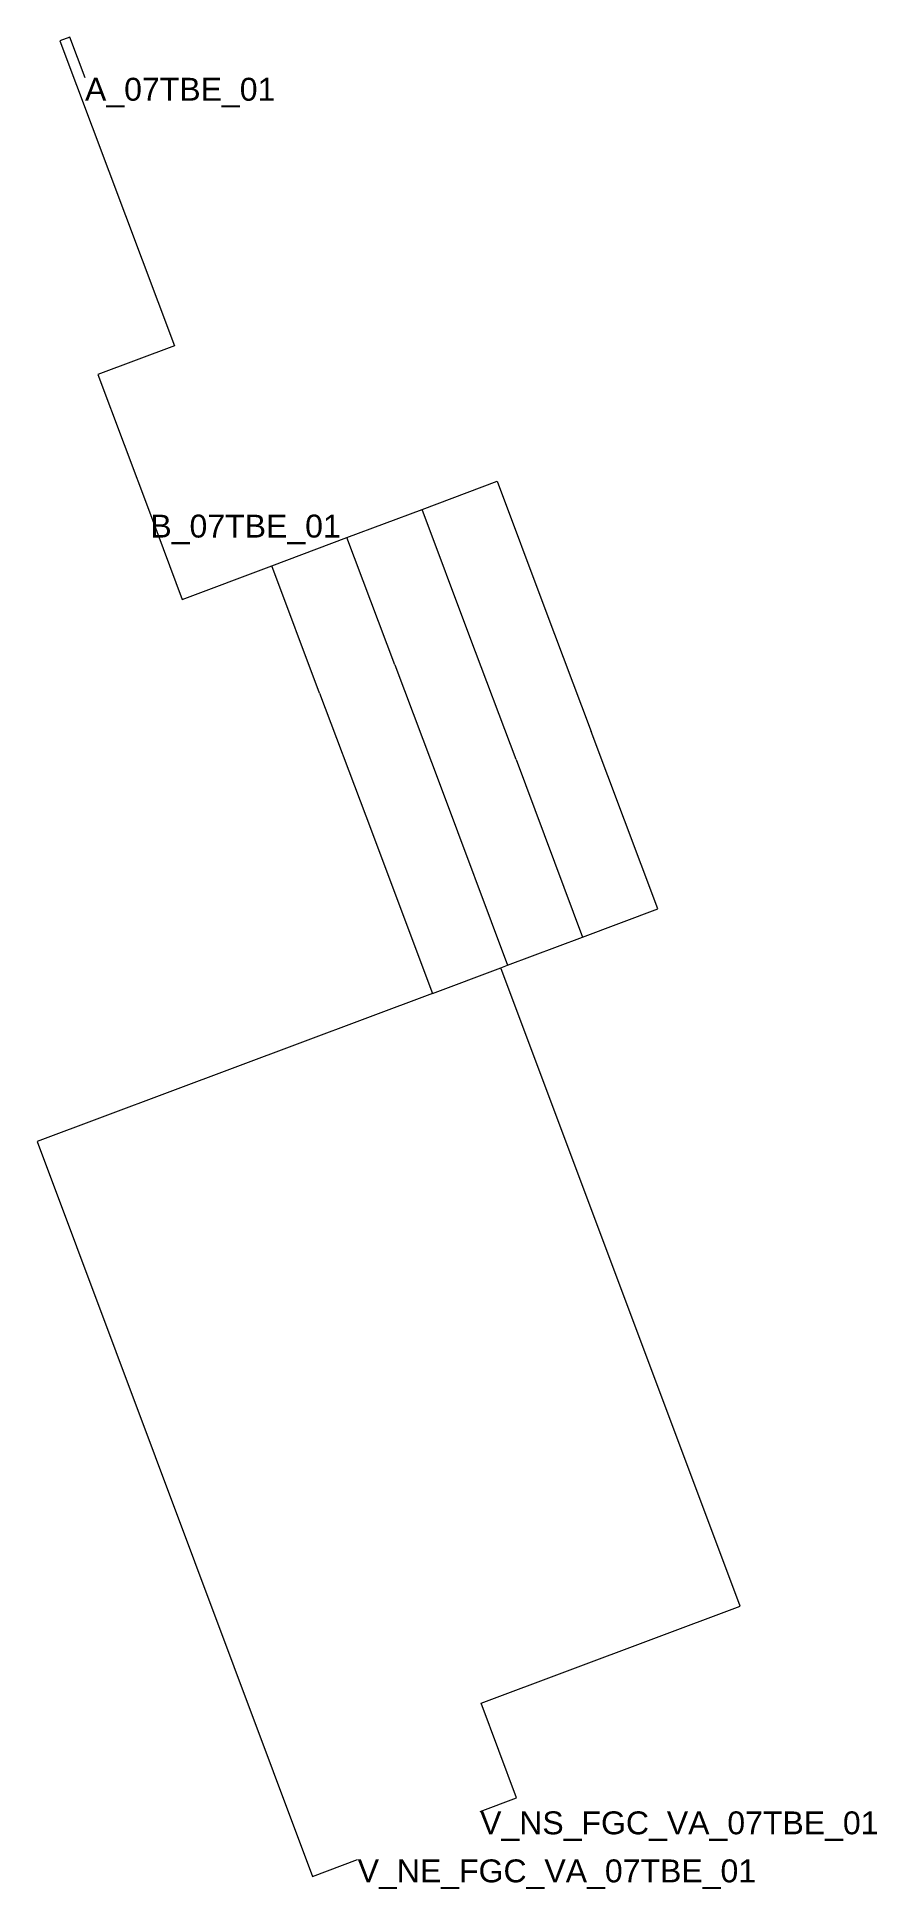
# Model space of a CAD drawing. Header units: metres. Extents: x 427879.2 to 427897.6, y 4584584.5 to 4584624.9.
import ezdxf
from ezdxf.enums import TextEntityAlignment as Align

# ---------------------------------------------------------------- set-up
doc = ezdxf.new("R2010")
doc.units = ezdxf.units.M
doc.header["$MEASUREMENT"] = 0
for name, color, linetype, lineweight, true_color in [('01_A_AccesTren_t', 40, 'Continuous', 0, 0xffd600), ('01_C_AccesExt_t', 251, 'Continuous', 0, 0x646464), ('01_I_Ascensor_l', 251, 'Continuous', 0, 0x646464), ('01_I_BarreraTarifaria_t', 251, 'Continuous', 0, 0x646464), ('01_I_Horitzontal_l', 251, 'Continuous', 0, 0x646464), ('01_I_HoritzontalSUnic_l', 251, 'Continuous', 0, 0x646464)]:
    doc.layers.add(name, color=color, linetype=linetype, lineweight=lineweight, true_color=true_color)
doc.styles.add('Style-Arial', font='arial.ttf')

msp = doc.modelspace()

# ---------------------------------------------------------------- linework, layer by layer
at = {"layer": '01_I_Ascensor_l'}
for p, q in [((427879.935504, 4584624.910082), (427879.722065, 4584624.830038, -10)), ((427890.305383, 4584612.436755, -10), (427891.316464, 4584609.755643, -30)), ((427889.677857, 4584609.141254, -30), (427888.666776, 4584611.822366, -10)), ((427887.028169, 4584611.207978, -10), (427888.03925, 4584608.526866, -30)), ((427885.389611, 4584610.593589, -10), (427886.400643, 4584607.912478, -30))]:
    msp.add_line(p, q, dxfattribs=at)
at = {"layer": '01_I_Horitzontal_l'}
for p, q in [((427880.269077, 4584624.020604), (427879.935504, 4584624.910082)), ((427885.986145, 4584613.986883, -10), (427887.624603, 4584614.601339, -10)), ((427888.666776, 4584611.822366, -10), (427887.624603, 4584614.601339, -10)), ((427884.347622, 4584613.372403, -10), (427885.986145, 4584613.986883, -10)), ((427887.028169, 4584611.207978, -10), (427885.986147, 4584613.986877, -10)), ((427885.389611, 4584610.593589, -10), (427884.3476, 4584613.37246, -10)), ((427889.677857, 4584609.141254, -30), (427891.130353, 4584605.267531, -30)), ((427888.03925, 4584608.526866, -30), (427889.491754, 4584604.65312, -30)), ((427886.400643, 4584607.912478, -30), (427887.853155, 4584604.038709, -30)), ((427889.491754, 4584604.65312, -30), (427891.130353, 4584605.267531, -30)), ((427887.853155, 4584604.038709, -30), (427889.343272, 4584604.597445, -30)), ((427889.343272, 4584604.597445, -30), (427889.491754, 4584604.65312, -30))]:
    msp.add_line(p, q, dxfattribs=at)
at = {"layer": '01_I_Horitzontal_l', "flags": 128}
for points, elevation in [([(427879.722065, 4584624.830038), (427882.220194, 4584618.168733), (427880.549838, 4584617.542315), (427881.695834, 4584614.486498)], -10), ([(427887.624603, 4584614.601339), (427889.263169, 4584615.215836), (427890.305383, 4584612.436755)], -10), ([(427881.695834, 4584614.486498), (427882.389092, 4584612.637913), (427884.347622, 4584613.372403)], -10), ([(427891.130353, 4584605.267531), (427892.768952, 4584605.881941), (427891.316464, 4584609.755643)], -30)]:
    msp.add_lwpolyline(points, dxfattribs=dict(at, elevation=elevation))
at = {"layer": '01_I_HoritzontalSUnic_l', "elevation": -30, "flags": 128}
for points in [[(427888.892002, 4584586.185757), (427889.689892, 4584586.48492), (427888.917232, 4584588.545659), (427894.567457, 4584590.664172), (427889.343271, 4584604.597447)], [(427887.853155, 4584604.038709), (427879.222099, 4584600.802399), (427885.234441, 4584584.767824), (427886.219971, 4584585.137342)]]:
    msp.add_lwpolyline(points, dxfattribs=at)

# ---------------------------------------------------------------- texts
at = {"layer": '01_A_AccesTren_t', "style": 'Style-Arial'}
for s, p in [('V_NS_FGC_VA_07TBE_01', (427888.892002, 4584586.185757, -30)), ('V_NE_FGC_VA_07TBE_01', (427886.219971, 4584585.137342, -30))]:
    msp.add_text(s, height=0.5, dxfattribs=at).set_placement(p, align=Align.TOP_LEFT)
at = {"layer": '01_C_AccesExt_t', "style": 'Style-Arial'}
msp.add_text('A_07TBE_01', height=0.5, dxfattribs=at).set_placement((427880.269077, 4584624.020604), align=Align.TOP_LEFT)
at = {"layer": '01_I_BarreraTarifaria_t', "style": 'Style-Arial'}
msp.add_text('B_07TBE_01', height=0.5, dxfattribs=at).set_placement((427881.695834, 4584614.486498, -10), align=Align.TOP_LEFT)

doc.saveas('drawing.dxf')
